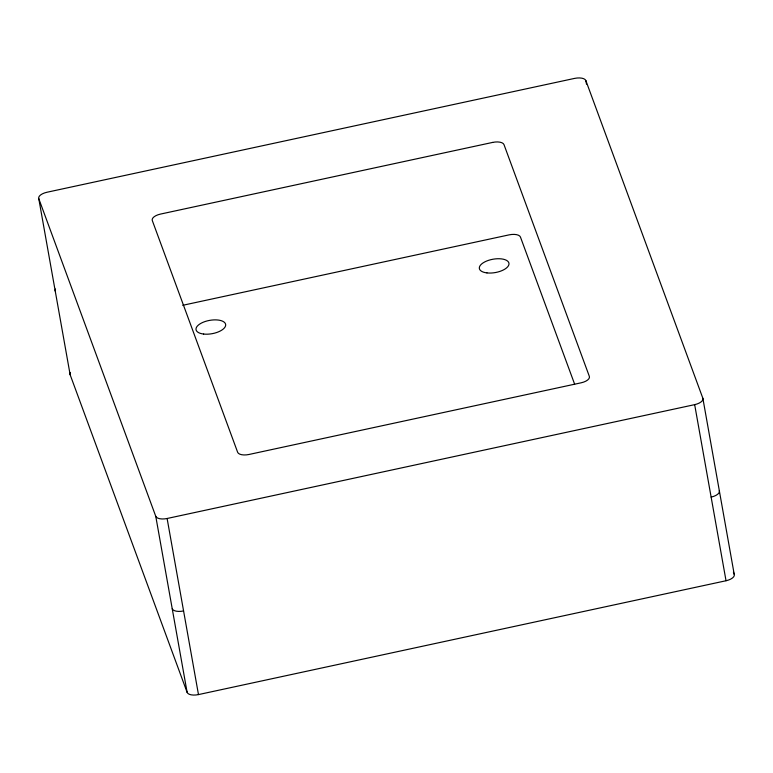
<?xml version="1.0" encoding="UTF-8"?>
<svg xmlns="http://www.w3.org/2000/svg" width="773" height="773" viewBox="0 0 773 773"><rect width="100%" height="100%" fill="white"/><g stroke="black" fill="none" stroke-linecap="round" stroke-linejoin="round"><path stroke-width="1.16" d="M182.708 305.306L509.098 234.866A10.02 4.522 -10.1 0 1 520.451 237.05L574.629 384.162M38.776 198.651L155.76 516.306A10.02 4.522 -10.1 0 0 167.113 518.49L694.666 404.646A10.02 4.522 -10.1 0 0 702.85 398.24L585.866 80.595A10.02 4.522 -10.1 0 0 574.523 78.411L46.969 192.255A10.02 4.522 -10.1 0 0 38.776 198.651L70.15 374.76L187.134 692.405A10.02 4.522 -10.1 0 0 198.477 694.589L726.031 580.745A10.02 4.522 -10.1 0 0 734.224 574.349L702.85 398.24M733.393 572.088L734.224 574.349M694.666 404.646L726.031 580.745M585.866 80.595L586.504 84.151M167.113 518.49L198.477 694.589M155.76 516.306L187.134 692.405M55.241 291.112A10.02 4.522 -10.1 0 1 55.53 289.034M183.578 610.941A10.02 4.522 -10.1 0 1 172.234 608.757M719.325 490.7A10.02 4.522 -10.1 0 1 711.131 497.097M70.15 374.76A10.02 4.522 -10.1 0 1 70.43 372.683M492.633 142.416L160.465 214.092A10.02 4.522 -10.1 0 0 152.281 220.498L237.649 452.292A10.02 4.522 -10.1 0 0 249.003 454.476L581.161 382.799A10.02 4.522 -10.1 0 0 589.355 376.403L503.986 144.599A10.02 4.522 -10.1 0 0 492.633 142.416M203.657 334.052A15.035 6.773 -10.1 0 0 225.687 324.824A15.035 6.773 -10.1 0 0 203.202 322.235A15.035 6.773 -10.1 0 0 203.657 334.052M486.971 272.908A15.035 6.773 -10.1 0 0 509.001 263.68A15.035 6.773 -10.1 0 0 486.517 261.09A15.035 6.773 -10.1 0 0 486.971 272.908"/></g></svg>
